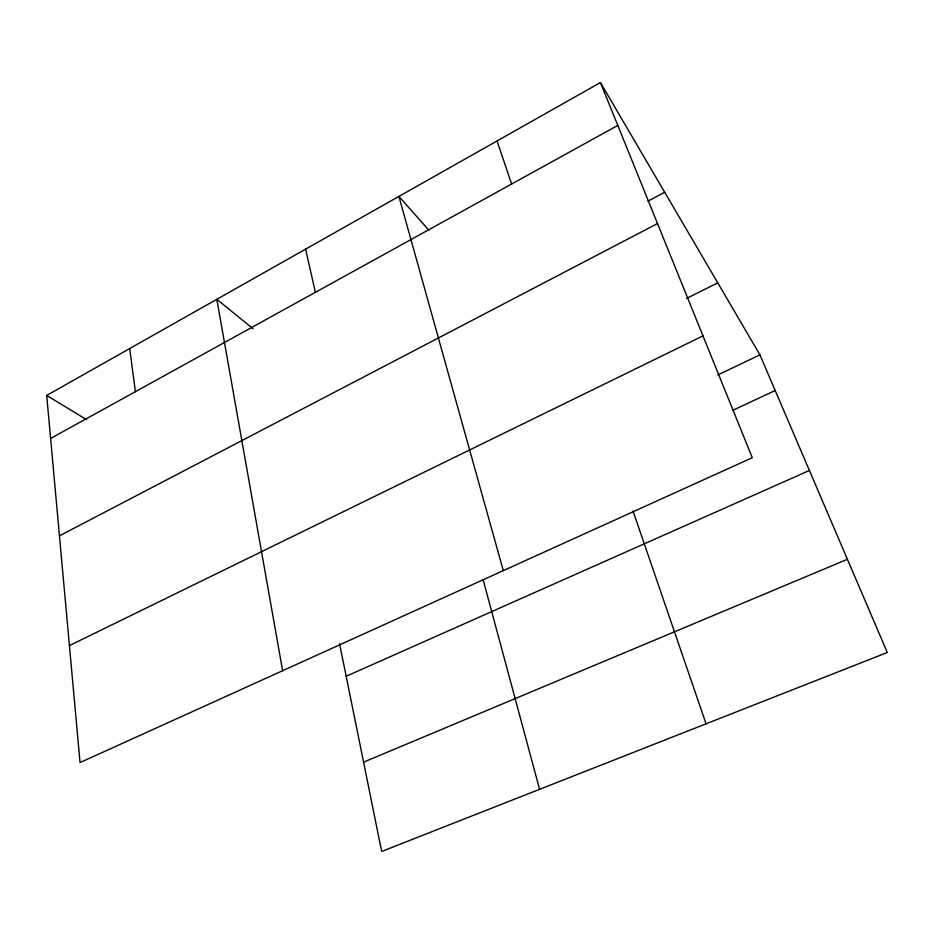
<?xml version="1.0" encoding="UTF-8"?>
<svg xmlns="http://www.w3.org/2000/svg" width="934" height="934" viewBox="0 0 934 934"><rect width="100%" height="100%" fill="white"/><g stroke="black" fill="none" stroke-linecap="round" stroke-linejoin="round"><path stroke-width="1.4" d="M600.434 82.542L752.29 457.707L80.044 762.576L46.7 395.444L600.434 82.542L759.926 354.85L887.3 652.504L381.679 851.458L339.556 643.678M50.611 438.455L617.794 125.425M647.986 201.125L664.704 192.276M59.449 535.847L657.513 223.565M686.595 298.436L717.756 282.862M69.42 645.592L702.987 335.89M717.779 374.966L759.926 354.85M732.898 410.259L775.185 390.517M346.164 676.274L809.404 470.479M363.571 762.156L847.418 559.303M46.7 395.444L86.477 419.588M253.067 328.733L216.816 299.312L282.617 670.705M428.823 230.173L398.911 196.409L503.298 570.627M633.019 510.956L706.057 723.827M497.051 140.952L511.622 184.021M483.006 579.267L539.583 789.335M305.616 249.133L315.365 292.33M129.698 348.534L135.395 391.661"/></g></svg>
